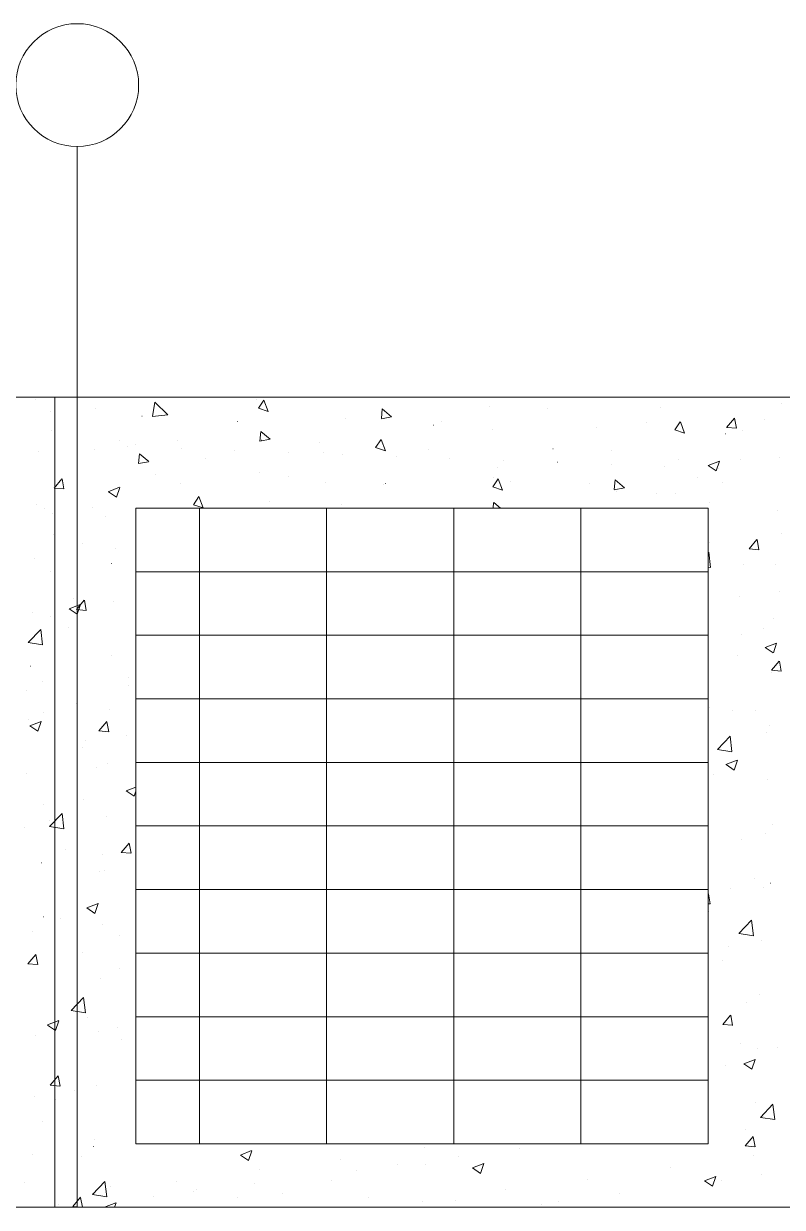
# Model space of a CAD drawing. Header units: centimetres. Extents: x -16179 to 12840, y -10704 to 3856.
# Drawn here: x 11862.5 to 12101.1, y -5198.5 to -4826.1 of the extents above; entities that cross this region are included whole.
import ezdxf

# ---------------------------------------------------------------- set-up
doc = ezdxf.new("R2010")
doc.units = ezdxf.units.CM
doc.header["$MEASUREMENT"] = 0
doc.layers.add('A-ELEV-MBE1_Num_Penna__14_Num_Penna__11_Num_Penna__9_Num_Penna__9_Num_Penna__9_Num_Penna__9_Num_Penna__9_Num_Penna__9_Num_Penna__10_Num_Penna__11', color=7, linetype='Continuous', lineweight=18, true_color=0xd19cc7)
for name, color, linetype, lineweight in [('A-ELEV-MBE1_Num_Penna__7_Num_Penna__7_Num_Penna__7_Num_Penna__7_Num_Penna__7_Num_Penna__7_Num_Penna__7_Num_Penna__7_Num_Penna__7_Num_Penna__7', 7, 'Continuous', 18), ('A-ELEV-PATT_Num_Penna__8_Num_Penna__8_Num_Penna__8_Num_Penna__8_Num_Penna__8_Num_Penna__8_Num_Penna__8_Num_Penna__8_Num_Penna__8_Num_Penna__8', 8, 'Continuous', 18), ('A-SECT-PATT_Num_Penna__8_Num_Penna__8_Num_Penna__8_Num_Penna__8_Num_Penna__8_Num_Penna__8_Num_Penna__8_Num_Penna__8_Num_Penna__8_Num_Penna__8', 8, 'Continuous', 18), ('AA - linee quote_Num_Penna__3_Num_Penna__3_Num_Penna__3_Num_Penna__3_Num_Penna__3_Num_Penna__3_Num_Penna__3_Num_Penna__3_Num_Penna__3_Num_Penna__3', 3, 'Continuous', 18), ('AA - pareti sezionate_Num_Penna__7_Num_Penna__7_Num_Penna__7_Num_Penna__7_Num_Penna__7_Num_Penna__7_Num_Penna__7_Num_Penna__7_Num_Penna__7_Num_Penna__7', 7, 'Continuous', 18), ('AA pareti non sezionate_Num_Penna__2_Num_Penna__2_Num_Penna__2_Num_Penna__2_Num_Penna__2_Num_Penna__2_Num_Penna__2_Num_Penna__2_Num_Penna__2_Num_Penna__2', 2, 'Continuous', 18)]:
    doc.layers.add(name, color=color, linetype=linetype, lineweight=lineweight)

msp = doc.modelspace()

# ---------------------------------------------------------------- linework, layer by layer
at = {"layer": 'A-ELEV-MBE1_Num_Penna__14_Num_Penna__11_Num_Penna__9_Num_Penna__9_Num_Penna__9_Num_Penna__9_Num_Penna__9_Num_Penna__9_Num_Penna__10_Num_Penna__11', "color": 9, "linetype": 'Continuous', "lineweight": 18, "true_color": 0xd19cc7}
msp.add_line((12077.85, -5169.85), (12077.86, -5169.85), dxfattribs=at)
at = {"layer": 'A-ELEV-MBE1_Num_Penna__7_Num_Penna__7_Num_Penna__7_Num_Penna__7_Num_Penna__7_Num_Penna__7_Num_Penna__7_Num_Penna__7_Num_Penna__7_Num_Penna__7', "color": 7, "linetype": 'Continuous', "lineweight": 18}
for p, q in [((11897.79, -5178.5), (11897.79, -4978.5)), ((12077.79, -4978.5), (11897.79, -4978.5)), ((11917.79, -4978.5), (11917.79, -4998.5)), ((11917.79, -5178.5), (11917.79, -4978.5)), ((11957.79, -4978.5), (11957.79, -4998.5)), ((11957.79, -5178.5), (11957.79, -4978.5)), ((11997.79, -4978.5), (11997.79, -4998.5)), ((11997.79, -5178.5), (11997.79, -4978.5)), ((12037.79, -4978.5), (12037.79, -4998.5)), ((12037.79, -5178.5), (12037.79, -4978.5)), ((12077.79, -5178.5), (12077.79, -4978.5)), ((11897.79, -4998.5), (11917.79, -4998.5)), ((11917.79, -4998.5), (11897.79, -4998.5)), ((12077.79, -4998.5), (11897.79, -4998.5)), ((12077.79, -5018.5), (11897.79, -5018.5)), ((12077.79, -5038.5), (11897.79, -5038.5)), ((12077.79, -5058.5), (11897.79, -5058.5)), ((12077.79, -5078.5), (11897.79, -5078.5)), ((12077.79, -5098.5), (11897.79, -5098.5)), ((12077.79, -5118.5), (11897.79, -5118.5)), ((12077.79, -5138.5), (11897.79, -5138.5)), ((12077.79, -5158.5), (11897.79, -5158.5)), ((12077.79, -5178.5), (11897.79, -5178.5))]:
    msp.add_line(p, q, dxfattribs=at)
at = {"layer": 'A-ELEV-PATT_Num_Penna__8_Num_Penna__8_Num_Penna__8_Num_Penna__8_Num_Penna__8_Num_Penna__8_Num_Penna__8_Num_Penna__8_Num_Penna__8_Num_Penna__8', "color": 8, "linetype": 'Continuous', "lineweight": 18}
for p, q in [((11866.12, -4944.18), (11866.12, -4944.18)), ((11867.67, -4943.63), (11867.67, -4943.63)), ((11903.74, -4945.16), (11903.04, -4949.68)), ((11903.76, -4945.15), (11907.88, -4949.11)), ((11917.22, -4943.7), (11917.22, -4943.7)), ((11935.58, -4944.34), (11935.58, -4944.34)), ((11938.08, -4944.55), (11936.37, -4947.08)), ((11938.09, -4944.54), (11939.45, -4948.1)), ((12100.81, -4945.54), (12100.82, -4945.54)), ((11871.07, -4948.14), (11871.07, -4948.14)), ((11885, -4947.23), (11885.01, -4947.23)), ((11903.04, -4949.67), (11907.87, -4949.11)), ((11936.37, -4947.08), (11939.44, -4948.11)), ((11975.31, -4947.28), (11975.04, -4950.32)), ((11975.31, -4947.28), (11978.23, -4949.73)), ((12008.97, -4946.48), (12008.97, -4946.48)), ((12027.33, -4947.12), (12027.33, -4947.12)), ((12062.78, -4946.69), (12062.79, -4946.69)), ((11899.71, -4949.57), (11899.72, -4949.57)), ((11929.7, -4951.19), (11929.71, -4951.19)), ((11963.75, -4950.22), (11963.76, -4950.22)), ((11975.03, -4950.36), (11978.21, -4949.77)), ((11991.46, -4952.35), (11991.47, -4952.35)), ((11994.03, -4951.34), (11994.03, -4951.34)), ((12042.64, -4952.99), (12042.64, -4952.99)), ((12058.36, -4951.49), (12058.36, -4951.49)), ((12069.04, -4951.31), (12067.34, -4953.84)), ((12069.06, -4951.3), (12070.42, -4954.85)), ((12083.63, -4953.08), (12086.08, -4950.16)), ((12083.64, -4953.09), (12086.68, -4953.35)), ((12086.72, -4953.36), (12086.13, -4950.18)), ((12095.55, -4950.53), (12095.55, -4950.53)), ((11871.15, -4954.14), (11871.15, -4954.14)), ((11936.82, -4957.41), (11940, -4956.82)), ((11937.1, -4954.33), (11936.83, -4957.37)), ((11937.1, -4954.33), (11940.02, -4956.78)), ((11974.91, -4956.91), (11973.21, -4959.44)), ((11974.93, -4956.9), (11976.29, -4960.46)), ((12009.86, -4953.81), (12009.86, -4953.81)), ((12067.34, -4953.84), (12070.41, -4954.87)), ((12083.21, -4955.13), (12083.22, -4955.13)), ((12088.52, -4954.01), (12088.53, -4954.01)), ((11867.05, -4960.54), (11867.06, -4960.54)), ((11884.83, -4960), (11884.84, -4960)), ((11892.71, -4957.29), (11892.72, -4957.29)), ((11895.07, -4959.08), (11895.08, -4959.08)), ((11897.55, -4958.32), (11897.56, -4958.32)), ((11910.83, -4957.34), (11910.83, -4957.34)), ((11911.99, -4959.69), (11911.99, -4959.69)), ((11928.9, -4960.31), (11928.9, -4960.31)), ((11937.25, -4957.06), (11937.26, -4957.06)), ((11955.62, -4957.71), (11955.62, -4957.71)), ((11973.21, -4959.44), (11976.28, -4960.47)), ((11989.71, -4960.11), (11989.72, -4960.11)), ((12029, -4959.84), (12029.01, -4959.84)), ((12047.37, -4960.49), (12047.37, -4960.49)), ((11898.61, -4964.46), (11901.79, -4963.87)), ((11898.89, -4961.38), (11898.62, -4964.42)), ((11898.89, -4961.37), (11901.81, -4963.82)), ((11919.75, -4962.94), (11919.76, -4962.94)), ((11945.81, -4960.93), (11945.81, -4960.93)), ((11956.93, -4960.93), (11956.93, -4960.93)), ((11962.72, -4961.55), (11962.72, -4961.55)), ((11979.63, -4962.17), (11979.63, -4962.17)), ((11996.54, -4962.78), (11996.55, -4962.78)), ((12013.45, -4963.4), (12013.46, -4963.4)), ((12030.36, -4964.02), (12030.37, -4964.02)), ((12068.46, -4963.1), (12068.47, -4963.1)), ((12077.81, -4965.06), (12081.37, -4963.69)), ((12080.36, -4966.78), (12081.39, -4963.71)), ((12088.09, -4963.3), (12088.1, -4963.3)), ((12100.2, -4962.45), (12100.2, -4962.45)), ((11904, -4968.05), (11904.01, -4968.05)), ((11936.78, -4967.23), (11936.79, -4967.23)), ((12011.5, -4965.72), (12011.51, -4965.72)), ((12047.27, -4964.64), (12047.28, -4964.64)), ((12064.18, -4965.25), (12064.19, -4965.25)), ((12077.83, -4965.07), (12080.35, -4966.78)), ((12081.1, -4965.87), (12081.1, -4965.87)), ((11872.06, -4972.17), (11874.51, -4969.25)), ((11875.14, -4972.45), (11874.56, -4969.26)), ((11911.92, -4970.59), (11911.93, -4970.59)), ((11945.94, -4968.64), (11945.95, -4968.64)), ((11957.29, -4970.43), (11957.3, -4970.43)), ((11975.65, -4971.07), (11975.66, -4971.07)), ((11976.25, -4970.74), (11976.26, -4970.74)), ((12011.75, -4969.27), (12010.05, -4971.8)), ((12010.05, -4971.8), (12013.12, -4972.83)), ((12010.27, -4968.79), (12010.27, -4968.79)), ((12011.76, -4969.26), (12013.13, -4972.82)), ((12015.53, -4970.22), (12015.54, -4970.22)), ((12040.58, -4970.89), (12040.58, -4970.89)), ((12048.54, -4969.62), (12048.28, -4972.66)), ((12048.55, -4969.62), (12051.47, -4972.07)), ((12074.6, -4968.94), (12074.6, -4968.94)), ((12082.18, -4970.57), (12082.19, -4970.57)), ((11872.07, -4972.17), (11875.1, -4972.44)), ((11889.12, -4973.31), (11892.67, -4971.94)), ((11889.13, -4973.32), (11891.66, -4975.02)), ((11891.66, -4975.02), (11892.69, -4971.95)), ((11892.09, -4974.2), (11892.1, -4974.2)), ((11917.62, -4974.87), (11915.92, -4977.4)), ((11917.64, -4974.86), (11919, -4978.42)), ((12048.26, -4972.7), (12051.45, -4972.11)), ((12049.04, -4973.21), (12049.04, -4973.21)), ((12061.64, -4973.81), (12061.64, -4973.81)), ((12067.4, -4973.85), (12067.41, -4973.85)), ((11866.43, -4977.45), (11866.44, -4977.45)), ((11868.97, -4978.45), (11868.98, -4978.45)), ((11884.19, -4978.36), (11884.19, -4978.36)), ((11915.92, -4977.4), (11918.99, -4978.43)), ((11939.79, -4976.3), (11939.79, -4976.3)), ((11962.61, -4977.34), (11962.61, -4977.34)), ((12010.33, -4976.67), (12010.17, -4978.5)), ((12010.34, -4976.67), (12012.53, -4978.5)), ((12078.3, -4976.87), (12078.3, -4976.87)), ((11871.47, -4980.03), (11871.48, -4980.03)), ((11888.37, -4981.24), (11888.38, -4981.24)), ((12099.58, -4979.36), (12099.58, -4979.36)), ((12100.9, -4986.38), (12100.91, -4986.38)), ((11871.97, -4986.92), (11871.97, -4986.92)), ((11881.14, -4989.6), (11881.15, -4989.6)), ((12078.2, -4989.26), (12078.2, -4989.26)), ((12090.68, -4991.29), (12093.13, -4988.38)), ((12093.77, -4991.58), (12093.18, -4988.39)), ((11891.48, -4991.11), (11891.48, -4991.11)), ((12077.79, -4992.59), (12078, -4992.38)), ((12078.56, -4997.22), (12078, -4992.39)), ((12090.69, -4991.3), (12093.73, -4991.56)), ((11865.82, -4994.36), (11865.82, -4994.36)), ((11890.06, -4995.86), (11890.07, -4995.86)), ((12077.79, -4997.1), (12078.57, -4997.22)), ((12088.91, -4996.09), (12088.92, -4996.09)), ((12098.96, -4996.27), (12098.97, -4996.27)), ((11870.82, -4998.39), (11870.83, -4998.39)), ((12100.25, -5004.74), (12100.26, -5004.74)), ((11876.76, -5010.14), (11880.31, -5008.78)), ((11878.27, -5007.06), (11878.27, -5007.06)), ((11879.11, -5010.38), (11881.56, -5007.46)), ((11879.3, -5011.86), (11880.33, -5008.79)), ((11882.19, -5010.66), (11881.61, -5007.47)), ((11890.86, -5008.02), (11890.86, -5008.02)), ((12087.54, -5006.42), (12087.54, -5006.42)), ((11865.2, -5011.27), (11865.2, -5011.27)), ((11870.92, -5012.47), (11870.92, -5012.47)), ((11876.77, -5010.16), (11879.3, -5011.86)), ((11879.12, -5010.38), (11882.15, -5010.65)), ((11876.7, -5015.9), (11876.7, -5015.9)), ((12095.21, -5016.23), (12095.22, -5016.23)), ((12098.34, -5013.18), (12098.35, -5013.18)), ((11863.91, -5020.77), (11867.87, -5016.64)), ((11868.43, -5021.48), (11867.87, -5016.65)), ((12088.37, -5018.33), (12088.38, -5018.33)), ((11863.92, -5020.78), (11868.44, -5021.48)), ((12095.78, -5022.35), (12099.33, -5020.98)), ((12095.79, -5022.36), (12098.31, -5024.07)), ((12098.32, -5024.07), (12099.35, -5021)), ((11890.24, -5024.93), (11890.24, -5024.93)), ((12086.89, -5024.78), (12086.9, -5024.78)), ((12097.73, -5029.51), (12100.18, -5026.59)), ((12100.81, -5029.79), (12100.23, -5026.6)), ((11864.58, -5028.18), (11864.59, -5028.18)), ((12097.73, -5030.09), (12097.73, -5030.09)), ((12097.74, -5029.51), (12100.77, -5029.78)), ((11868.37, -5033.02), (11868.38, -5033.02)), ((11895.42, -5031.71), (11895.42, -5031.71)), ((11895.49, -5034.17), (11895.5, -5034.17)), ((11863.34, -5035.93), (11863.34, -5035.93)), ((11879.08, -5039.85), (11879.09, -5039.85)), ((11889.62, -5041.84), (11889.63, -5041.84)), ((12078.15, -5041.2), (12078.15, -5041.2)), ((12085.32, -5042.19), (12085.32, -5042.19)), ((12092.77, -5042.28), (12092.77, -5042.28)), ((11863.96, -5045.09), (11863.97, -5045.09)), ((11864.4, -5046.98), (11867.95, -5045.62)), ((11866.94, -5048.7), (11867.97, -5045.63)), ((11868.82, -5042.78), (11868.83, -5042.78)), ((11886.16, -5048.59), (11888.61, -5045.67)), ((11889.24, -5048.87), (11888.65, -5045.69)), ((11864.41, -5046.99), (11866.94, -5048.7)), ((11886.17, -5048.59), (11889.2, -5048.86)), ((11894.77, -5050.07), (11894.78, -5050.07)), ((12096.03, -5049.01), (12096.03, -5049.01)), ((12097.11, -5047), (12097.11, -5047)), ((11882.05, -5051.74), (11882.06, -5051.74)), ((12080.77, -5054.4), (12084.73, -5050.28)), ((12085.29, -5055.11), (12084.73, -5050.29)), ((11880.99, -5053.93), (11881, -5053.93)), ((12080.78, -5054.42), (12085.3, -5055.12)), ((11885.39, -5059.99), (11885.39, -5059.99)), ((11889, -5058.75), (11889.01, -5058.75)), ((12083.42, -5059.19), (12086.97, -5057.82)), ((12083.43, -5059.2), (12085.95, -5060.9)), ((12085.96, -5060.9), (12086.99, -5057.83)), ((11863.34, -5062), (11863.35, -5062)), ((12079.4, -5062.32), (12079.41, -5062.32)), ((12096.49, -5063.91), (12096.5, -5063.91)), ((11894.72, -5067.43), (11897.79, -5066.25)), ((11894.73, -5067.45), (11897.26, -5069.15)), ((11897.26, -5069.15), (11897.79, -5067.57)), ((11868.69, -5071.78), (11868.7, -5071.78)), ((11881.41, -5070.11), (11881.41, -5070.11)), ((11870.65, -5078.66), (11874.6, -5074.54)), ((11875.17, -5079.37), (11874.6, -5074.55)), ((11888.39, -5075.66), (11888.39, -5075.66)), ((11862.73, -5078.92), (11862.73, -5078.92)), ((11870.66, -5078.67), (11875.17, -5079.38)), ((11870.77, -5076.79), (11870.77, -5076.79)), ((12098.12, -5078.13), (12098.13, -5078.13)), ((12088.22, -5082.66), (12088.23, -5082.66)), ((12095.87, -5080.82), (12095.88, -5080.82)), ((11875.49, -5085.95), (11875.5, -5085.95)), ((11893.21, -5086.8), (11895.65, -5083.88)), ((11893.21, -5086.81), (11896.25, -5087.07)), ((11896.29, -5087.08), (11895.7, -5083.9)), ((11868.04, -5090.14), (11868.05, -5090.14)), ((11887.28, -5087.61), (11887.29, -5087.61)), ((11886.2, -5092.77), (11886.21, -5092.77)), ((11887.77, -5092.57), (11887.77, -5092.57)), ((12084.76, -5098.17), (12084.76, -5098.17)), ((12092.44, -5095.12), (12092.44, -5095.12)), ((12095.25, -5097.74), (12095.26, -5097.74)), ((12097.47, -5096.49), (12097.48, -5096.49)), ((12077.79, -5099.87), (12077.84, -5099.82)), ((12078.47, -5103.02), (12077.89, -5099.84)), ((11882.36, -5104.27), (11885.92, -5102.91)), ((11882.37, -5104.28), (11884.9, -5105.99)), ((11884.9, -5105.99), (11885.93, -5102.92)), ((12077.79, -5102.96), (12078.43, -5103.01)), ((12078, -5105.52), (12078, -5105.52)), ((11868.67, -5107.1), (11868.68, -5107.1)), ((11873.92, -5107.65), (11873.92, -5107.65)), ((11887.15, -5109.49), (11887.16, -5109.49)), ((12087.51, -5112.29), (12091.47, -5108.17)), ((12092.03, -5113.01), (12091.47, -5108.18)), ((11865.39, -5111.77), (11865.39, -5111.77)), ((11892.5, -5112.92), (11892.51, -5112.92)), ((12087.52, -5112.31), (12092.04, -5113.01)), ((12084.11, -5116.53), (12084.12, -5116.53)), ((12094.64, -5114.65), (12094.64, -5114.65)), ((11863.82, -5121.82), (11866.27, -5118.91)), ((11866.9, -5122.11), (11866.31, -5118.92)), ((11880.84, -5118.26), (11880.85, -5118.26)), ((11863.83, -5121.83), (11866.86, -5122.1)), ((11892.64, -5123.46), (11892.64, -5123.46)), ((12082.33, -5120.94), (12082.34, -5120.94)), ((11886.53, -5126.4), (11886.54, -5126.4)), ((12094.02, -5131.56), (12094.02, -5131.56)), ((11877.38, -5136.55), (11881.34, -5132.43)), ((11881.9, -5137.27), (11881.34, -5132.44)), ((12089.99, -5134.03), (12089.99, -5134.03)), ((11877.39, -5136.57), (11881.91, -5137.27)), ((11882.61, -5138.88), (11882.62, -5138.88)), ((12082.44, -5140.95), (12084.89, -5138.03)), ((12085.52, -5141.23), (12084.93, -5138.05)), ((11870, -5141.11), (11873.56, -5139.74)), ((11870.01, -5141.12), (11872.54, -5142.83)), ((11870.62, -5141.12), (11870.62, -5141.12)), ((11872.54, -5142.83), (11873.57, -5139.76)), ((11891.99, -5141.82), (11892, -5141.82)), ((12082.45, -5140.96), (12085.48, -5141.22)), ((11866.2, -5144.55), (11866.21, -5144.55)), ((11879.27, -5143.49), (11879.28, -5143.49)), ((11885.92, -5143.31), (11885.92, -5143.31)), ((11893.32, -5145.7), (11893.33, -5145.7)), ((12088.08, -5146.99), (12088.08, -5146.99)), ((12093.4, -5148.47), (12093.41, -5148.47)), ((12099.56, -5148.04), (12099.56, -5148.04)), ((12083.15, -5153.72), (12083.15, -5153.72)), ((12089.02, -5153.31), (12092.57, -5151.95)), ((12089.03, -5153.33), (12091.56, -5155.03)), ((12091.56, -5155.03), (12092.59, -5151.96)), ((11870.87, -5160.04), (11873.32, -5157.12)), ((11873.95, -5160.32), (11873.36, -5157.13)), ((11870.87, -5160.04), (11873.91, -5160.31)), ((11885.3, -5160.22), (11885.3, -5160.22)), ((11865.91, -5163.53), (11865.92, -5163.53)), ((11872.51, -5164.7), (11872.51, -5164.7)), ((11878.63, -5161.86), (11878.63, -5161.86)), ((12092.78, -5165.38), (12092.79, -5165.38)), ((12094.24, -5170.19), (12098.2, -5166.06)), ((12098.76, -5170.9), (12098.2, -5166.08)), ((11868.52, -5171.43), (11868.53, -5171.43)), ((12094.25, -5170.2), (12098.77, -5170.9)), ((12095.34, -5169.88), (12095.35, -5169.88)), ((12089.45, -5173.86), (12089.46, -5173.86)), ((12089.49, -5179.16), (12091.94, -5176.24)), ((12092.57, -5179.45), (12091.98, -5176.26)), ((11884.5, -5179.36), (11884.51, -5179.36)), ((11884.68, -5177.13), (11884.69, -5177.13)), ((11988.57, -5179.59), (11988.58, -5179.59)), ((12018.6, -5180.02), (12018.6, -5180.02)), ((12089.5, -5179.17), (12092.53, -5179.43)), ((11865.26, -5181.89), (11865.27, -5181.89)), ((11880.69, -5182.59), (11880.7, -5182.59)), ((11930.65, -5182.02), (11934.2, -5180.65)), ((11930.66, -5182.03), (11933.18, -5183.73)), ((11933.19, -5183.73), (11934.22, -5180.66)), ((11962.19, -5183.4), (11962.19, -5183.4)), ((11999.22, -5182.53), (11999.22, -5182.53)), ((12092.17, -5182.29), (12092.17, -5182.29)), ((11936.53, -5186.66), (11936.54, -5186.66)), ((11967.26, -5186.74), (11967.27, -5186.74)), ((11979.98, -5185.07), (11979.98, -5185.07)), ((11988.97, -5185.11), (11988.98, -5185.11)), ((12003.65, -5186.08), (12007.21, -5184.72)), ((12003.66, -5186.1), (12006.19, -5187.8)), ((12006.19, -5187.8), (12007.22, -5184.73)), ((12066.08, -5185.87), (12066.09, -5185.87)), ((11862.61, -5190.66), (11862.62, -5190.66)), ((11884.12, -5194.45), (11888.07, -5190.32)), ((11888.64, -5195.16), (11888.07, -5190.33)), ((11910.45, -5190.23), (11910.45, -5190.23)), ((11935.18, -5190.96), (11935.18, -5190.96)), ((11959.35, -5190.19), (11959.35, -5190.19)), ((12039.7, -5189.68), (12039.7, -5189.68)), ((12076.66, -5190.15), (12080.21, -5188.79)), ((12076.67, -5190.17), (12079.2, -5191.87)), ((12079.2, -5191.87), (12080.23, -5188.8)), ((12081.98, -5189.91), (12081.98, -5189.91)), ((12094.69, -5188.24), (12094.7, -5188.24)), ((11884.06, -5194.04), (11884.07, -5194.04)), ((11884.12, -5194.46), (11888.64, -5195.16)), ((11889.73, -5191.8), (11889.74, -5191.8)), ((11903.22, -5195.17), (11903.23, -5195.17)), ((11915.94, -5193.5), (11915.94, -5193.5)), ((11916.85, -5192.95), (11916.85, -5192.95)), ((11929.72, -5195.28), (11929.73, -5195.28)), ((11943.97, -5194.09), (11943.97, -5194.09)), ((11971.09, -5195.24), (11971.09, -5195.24)), ((12014.04, -5192.93), (12014.04, -5192.93)), ((12049.89, -5194.14), (12049.9, -5194.14)), ((11873.32, -5197.48), (11873.33, -5197.48)), ((11877.91, -5198.25), (11880.36, -5195.33)), ((11877.92, -5198.25), (11880.57, -5198.48)), ((11880.99, -5198.48), (11880.41, -5195.34)), ((11887.96, -5198.4), (11891.52, -5197.03)), ((11887.97, -5198.41), (11888.08, -5198.48)), ((11891.05, -5198.48), (11891.54, -5197.05)), ((11987.96, -5196.51), (11987.96, -5196.51)), ((11998.2, -5196.39), (11998.21, -5196.39)), ((12017.94, -5198.35), (12017.94, -5198.35)), ((12025.32, -5197.53), (12025.33, -5197.53)), ((12030.65, -5196.67), (12030.66, -5196.67))]:
    msp.add_line(p, q, dxfattribs=at)
at = {"layer": 'A-SECT-PATT_Num_Penna__8_Num_Penna__8_Num_Penna__8_Num_Penna__8_Num_Penna__8_Num_Penna__8_Num_Penna__8_Num_Penna__8_Num_Penna__8_Num_Penna__8', "color": 8, "linetype": 'Continuous', "lineweight": 18}
for p, q in [((11872.33, -4943.55), (11872.34, -4943.55)), ((11872.79, -5198.48), (11872.8, -5198.48))]:
    msp.add_line(p, q, dxfattribs=at)
at = {"layer": 'AA - linee quote_Num_Penna__3_Num_Penna__3_Num_Penna__3_Num_Penna__3_Num_Penna__3_Num_Penna__3_Num_Penna__3_Num_Penna__3_Num_Penna__3_Num_Penna__3', "color": 3, "linetype": 'Continuous', "lineweight": 18}
msp.add_line((11879.33, -5198.48), (11879.33, -4864.71), dxfattribs=at)
msp.add_circle((11879.33, -4845.39), 19.33, dxfattribs=at)
at = {"layer": 'AA - pareti sezionate_Num_Penna__7_Num_Penna__7_Num_Penna__7_Num_Penna__7_Num_Penna__7_Num_Penna__7_Num_Penna__7_Num_Penna__7_Num_Penna__7_Num_Penna__7', "color": 7, "linetype": 'Continuous', "lineweight": 18}
msp.add_line((12793.57, -5198.48), (11524.97, -5198.48), dxfattribs=at)
at = {"layer": 'AA pareti non sezionate_Num_Penna__2_Num_Penna__2_Num_Penna__2_Num_Penna__2_Num_Penna__2_Num_Penna__2_Num_Penna__2_Num_Penna__2_Num_Penna__2_Num_Penna__2', "color": 2, "linetype": 'Continuous', "lineweight": 18}
for p, q in [((11570.33, -4943.55), (12786.07, -4943.55)), ((11872.33, -4943.55), (11872.33, -5198.48)), ((12477.33, -5198.48), (11872.33, -5198.48))]:
    msp.add_line(p, q, dxfattribs=at)

doc.saveas('drawing.dxf')
